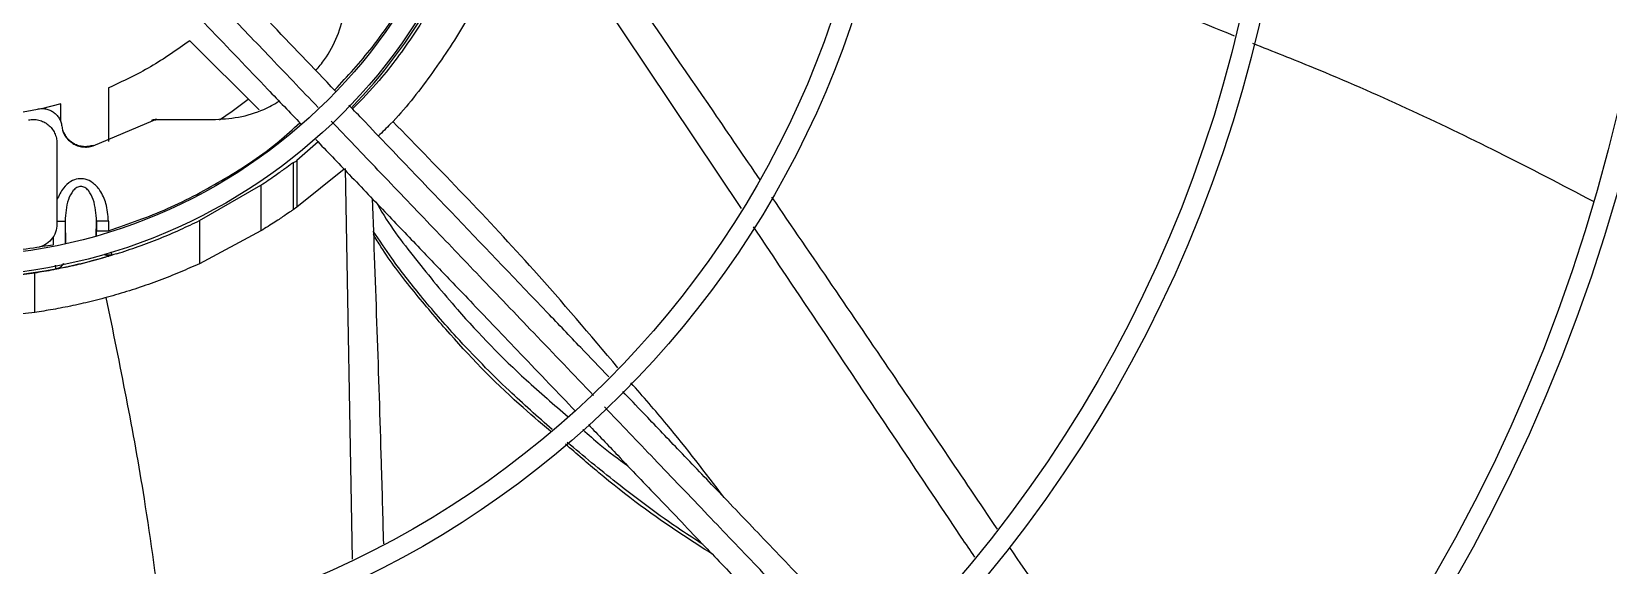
# Model space of a CAD drawing. Header units: inches. Extents: x 1229 to 1453, y -1023 to -720.
# Drawn here: x 1285.52 to 1293.32, y -989.65 to -987.01 of the extents above; entities that cross this region are included whole.
import ezdxf

# ---------------------------------------------------------------- set-up
doc = ezdxf.new("R2010")
doc.units = ezdxf.units.IN
doc.header["$MEASUREMENT"] = 0

msp = doc.modelspace()

# ---------------------------------------------------------------- linework, layer by layer
at = {"color": 18, "linetype": 'Continuous', "lineweight": 25, "true_color": 0x000000}
for p, q in [((1289.0279, -987.8862), (1287.9529, -986.2772)), ((1286.6417, -987.398), (1286.2989, -987.0552)), ((1285.898, -987.2889), (1285.898, -987.5534)), ((1285.6618, -987.3669), (1285.5666, -987.3921)), ((1285.6618, -987.4521), (1285.6618, -987.3669)), ((1285.8212, -987.5751), (1286.1177, -987.45)), ((1286.1096, -987.45), (1286.1177, -987.45)), ((1286.1358, -987.4457), (1286.1274, -987.4457)), ((1286.1358, -987.4457), (1286.4098, -987.4457)), ((1285.6421, -987.5626), (1285.6421, -987.9627)), ((1286.9336, -987.5558), (1286.828, -987.6486)), ((1285.8212, -987.5751), (1285.8209, -987.5732)), ((1286.8236, -987.6521), (1286.828, -987.6486)), ((1286.828, -987.6486), (1286.828, -987.8791)), ((1286.8102, -987.6583), (1286.8236, -987.6521)), ((1286.8102, -987.6583), (1286.8102, -987.8918)), ((1287.0633, -987.6915), (1286.828, -987.8791)), ((1287.1036, -989.6216), (1287.0692, -987.6869)), ((1286.3469, -987.9454), (1286.6507, -987.7705)), ((1286.6507, -987.7705), (1286.6507, -987.9965)), ((1286.828, -987.8791), (1286.8102, -987.8918)), ((1285.6421, -987.9481), (1285.6825, -987.9481)), ((1285.6825, -987.9481), (1285.6842, -988.0608)), ((1285.6825, -987.9481), (1285.6825, -988.0612)), ((1285.8368, -988.0221), (1285.8379, -987.9481)), ((1285.8379, -987.9481), (1285.8379, -987.9961)), ((1285.897, -987.9481), (1285.897, -987.9961)), ((1286.3469, -987.9454), (1286.3469, -988.1586)), ((1285.6234, -988.0264), (1285.6234, -988.0657)), ((1285.8379, -988.0178), (1285.8379, -987.9961)), ((1286.6507, -987.9965), (1286.3469, -988.1586)), ((1285.557, -988.0744), (1285.6234, -988.0657)), ((1285.9132, -988.1147), (1285.9125, -988.1152)), ((1285.6357, -988.1836), (1285.6374, -988.1841)), ((1285.532, -988.2053), (1285.3282, -988.2304)), ((1285.532, -988.3997), (1285.532, -988.2053)), ((1285.532, -988.3997), (1285.3282, -988.4219))]:
    msp.add_line(p, q, dxfattribs=at)
at = {"color": 18, "linetype": 'Continuous', "lineweight": 25, "true_color": 0x000000, "flags": 128}
msp.add_lwpolyline([(1286.4467, -987.4472), (1286.5088, -987.4036), (1286.5876, -987.3439)], dxfattribs=at)
at = {"color": 18, "linetype": 'Continuous', "lineweight": 25, "true_color": 0x000000}
for radius in [11.7126, 8.5704, 8.472, 6.6478, 6.5493, 4.7037, 4.6053, 2.745, 2.6465]:
    msp.add_circle((1285.1106, -985.4772), radius, dxfattribs=at)
for radius, start, end in [(10.2157, 314.3624, 43.03697), (2.7569, 316.15985, 343.7218), (2.7569, 262.29322, 280.98001), (12.9331, 283.26667, 346.73333), (9.8425, 316.0273, 341.93053)]:
    msp.add_arc((1285.1106, -985.4772), radius, start, end, dxfattribs=at)
for points, knots in [([(1287.3244, -983.525), (1287.386, -983.5982), (1287.5142, -983.7506), (1287.6768, -984.0065), (1287.8173, -984.2833), (1287.9274, -984.5738), (1288.0067, -984.874), (1288.0539, -985.181), (1288.0688, -985.4912), (1288.051, -985.8013), (1288.0008, -986.1078), (1287.9188, -986.4073), (1287.8057, -986.6965), (1287.6634, -986.9728), (1287.4911, -987.2307), (1287.3462, -987.4161), (1287.252, -987.5071), (1287.2322, -987.5263)], [0, 0, 0, 0, 0.065205, 0.135665, 0.206125, 0.276585, 0.347045, 0.417505, 0.487965, 0.558425, 0.628885, 0.699345, 0.769805, 0.840265, 0.910725, 0.981185, 1, 1, 1, 1]), ([(1287.1899, -983.6536), (1287.236, -983.7068), (1287.3444, -983.832), (1287.488, -984.0502), (1287.6228, -984.3018), (1287.7302, -984.5665), (1287.81, -984.8407), (1287.8611, -985.1216), (1287.8831, -985.4064), (1287.8757, -985.6919), (1287.8389, -985.9751), (1287.7733, -986.253), (1287.6793, -986.5227), (1287.5584, -986.7814), (1287.4106, -987.0256), (1287.2598, -987.2314), (1287.1493, -987.3465), (1287.1047, -987.3929)], [0, 0, 0, 0, 0.051393, 0.12075, 0.190107, 0.259464, 0.328821, 0.398178, 0.467535, 0.536892, 0.606249, 0.675606, 0.744963, 0.81432, 0.883677, 0.953034, 1, 1, 1, 1]), ([(1296.8201, -985.4772), (1296.8153, -985.7326), (1296.8057, -986.2436), (1296.7277, -987.0067), (1296.6035, -987.7632), (1296.4292, -988.51), (1296.2066, -989.2438), (1295.9365, -989.9614), (1295.6201, -990.6599), (1295.2586, -991.3361), (1294.8537, -991.9873), (1294.407, -992.6106), (1293.9206, -993.2033), (1293.3964, -993.763), (1292.8368, -994.2871), (1292.244, -994.7736), (1291.6207, -995.2202), (1290.9696, -995.6252), (1290.2933, -995.9866), (1289.5949, -996.3031), (1288.8772, -996.5732), (1288.1434, -996.7958), (1287.3967, -996.9699), (1286.6401, -997.0948), (1285.877, -997.17), (1285.1106, -997.1951), (1284.3442, -997.17), (1283.5811, -997.0948), (1282.8246, -996.9699), (1282.0778, -996.7958), (1281.344, -996.5732), (1280.6264, -996.3031), (1279.9279, -995.9866), (1279.2517, -995.6252), (1278.6005, -995.2202), (1277.9772, -994.7736), (1277.3845, -994.2871), (1276.8248, -993.763), (1276.3006, -993.2033), (1275.8142, -992.6106), (1275.3675, -991.9873), (1274.9626, -991.3361), (1274.6012, -990.6599), (1274.2847, -989.9614), (1274.0146, -989.2438), (1273.792, -988.51), (1273.6177, -987.7632), (1273.4936, -987.0067), (1273.4156, -986.2436), (1273.4059, -985.7326), (1273.4011, -985.4772)], [0, 0, 0, 0, 0.020833, 0.041667, 0.0625, 0.083333, 0.104167, 0.125, 0.145833, 0.166667, 0.1875, 0.208333, 0.229167, 0.25, 0.270833, 0.291667, 0.3125, 0.333333, 0.354167, 0.375, 0.395833, 0.416667, 0.4375, 0.458333, 0.479167, 0.5, 0.520833, 0.541667, 0.5625, 0.583333, 0.604167, 0.625, 0.645833, 0.666667, 0.6875, 0.708333, 0.729167, 0.75, 0.770833, 0.791667, 0.8125, 0.833333, 0.854167, 0.875, 0.895833, 0.916667, 0.9375, 0.958333, 0.979167, 1, 1, 1, 1]), ([(1295.4628, -985.4772), (1295.4575, -985.7283), (1295.447, -986.2307), (1295.3617, -986.9802), (1295.2261, -987.7218), (1295.0358, -988.4515), (1294.7933, -989.1654), (1294.4994, -989.8598), (1294.156, -990.5311), (1293.7639, -991.175), (1293.3289, -991.7913), (1293.0025, -992.1734), (1292.8394, -992.3644)], [0, 0, 0, 0, 0.1, 0.2, 0.3, 0.4, 0.5, 0.6, 0.7, 0.8, 0.9, 1, 1, 1, 1]), ([(1287.0199, -987.3042), (1286.9099, -987.1891), (1286.6949, -986.9641), (1286.3756, -986.63), (1286.1396, -986.3829), (1285.9825, -986.2185), (1285.9039, -986.1364), (1285.8198, -986.0484), (1285.7619, -985.9878), (1285.7295, -985.9538)], [0, 0, 0, 0, 0.2561024, 0.5005161, 0.7422668, 0.8046363, 0.8654965, 0.9247057, 1, 1, 1, 1]), ([(1286.9343, -987.3856), (1286.8514, -987.2988), (1286.6934, -987.1335), (1286.47, -986.8997), (1286.2731, -986.6936), (1286.1029, -986.5156), (1285.9569, -986.3628), (1285.8326, -986.2327), (1285.7338, -986.1293), (1285.6761, -986.0689), (1285.6532, -986.0449)], [0, 0, 0, 0, 0.19432, 0.370458, 0.523369, 0.655435, 0.768719, 0.865091, 0.946345, 1, 1, 1, 1]), ([(1285.5583, -986.1166), (1285.5829, -986.1423), (1285.6382, -986.2002), (1285.7241, -986.2901), (1285.8162, -986.3865), (1285.9091, -986.4837), (1286.0031, -986.5821), (1286.1638, -986.7503), (1286.3914, -986.9884), (1286.6416, -987.2502), (1286.7943, -987.41), (1286.8487, -987.4669)], [0, 0, 0, 0, 0.057144, 0.128521, 0.199602, 0.271053, 0.344335, 0.4181, 0.644545, 0.873365, 1, 1, 1, 1]), ([(1287.9941, -986.113), (1288.2935, -986.5438), (1288.6704, -987.0858), (1289.0419, -987.631), (1289.1182, -987.743)], [0, 0, 0, 0, 0.7945626, 1, 1, 1, 1]), ([(1287.0156, -987.2997), (1287.0791, -987.2306), (1287.216, -987.0816), (1287.3868, -986.8231), (1287.5352, -986.5393), (1287.6031, -986.3392), (1287.6367, -986.2403)], [0, 0, 0, 0, 0.226918, 0.489144, 0.747423, 1, 1, 1, 1]), ([(1291.4671, -987.0324), (1291.2868, -986.9586), (1290.7963, -986.758), (1290.2106, -986.5514), (1289.8021, -986.4321), (1289.7153, -986.4068)], [0, 0, 0, 0, 0.314017, 0.854271, 1, 1, 1, 1]), ([(1286.9222, -987.202), (1286.9375, -987.1844), (1286.9815, -987.1339), (1287.0312, -987.0337), (1287.0718, -986.9079), (1287.0767, -986.8202), (1287.0791, -986.7764)], [0, 0, 0, 0, 0.150096, 0.433398, 0.716699, 1, 1, 1, 1]), ([(1286.2989, -987.0552), (1286.2356, -987.1001), (1286.1088, -987.1898), (1285.9683, -987.2559), (1285.898, -987.2889)], [0, 0, 0, 0, 0.500001, 1, 1, 1, 1]), ([(1293.243, -987.8511), (1293.0864, -987.7692), (1292.6326, -987.5318), (1292.0695, -987.2719), (1291.6579, -987.1086), (1291.5581, -987.069)], [0, 0, 0, 0, 0.285163, 0.826613, 1, 1, 1, 1]), ([(1285.1771, -987.4385), (1285.2282, -987.4368), (1285.3526, -987.4327), (1285.4746, -987.4079), (1285.5466, -987.3933)], [0, 0, 0, 0, 0.41075, 1, 1, 1, 1]), ([(1285.5466, -987.3933), (1285.5533, -987.3921), (1285.5669, -987.3899), (1285.5876, -987.392), (1285.6074, -987.398), (1285.6254, -987.4082), (1285.6411, -987.4217), (1285.6534, -987.4383), (1285.6624, -987.457), (1285.6649, -987.4706), (1285.6661, -987.4774)], [0, 0, 0, 0, 0.124965, 0.249988, 0.374918, 0.499985, 0.624917, 0.749986, 0.87496, 1, 1, 1, 1]), ([(1286.4098, -987.4457), (1286.4535, -987.443), (1286.5409, -987.4377), (1286.6539, -987.4048), (1286.7165, -987.3687), (1286.7412, -987.3545)], [0, 0, 0, 0, 0.377263, 0.754525, 1, 1, 1, 1]), ([(1288.3719, -988.719), (1288.3256, -988.6705), (1288.2246, -988.5648), (1287.9742, -988.3028), (1287.6171, -987.9291), (1287.2896, -987.5864), (1287.1115, -987.4), (1287.0866, -987.374)], [0, 0, 0, 0, 0.108351, 0.23655, 0.585439, 0.942123, 1, 1, 1, 1]), ([(1285.501, -987.4467), (1285.5097, -987.4456), (1285.5269, -987.4433), (1285.553, -987.4472), (1285.5776, -987.4562), (1285.5996, -987.4706), (1285.6179, -987.4893), (1285.6316, -987.5117), (1285.6404, -987.5365), (1285.6416, -987.5539), (1285.6421, -987.5626)], [0, 0, 0, 0, 0.125001, 0.250001, 0.375001, 0.499999, 0.624999, 0.749999, 0.875, 1, 1, 1, 1]), ([(1285.6661, -987.4774), (1285.6677, -987.486), (1285.6709, -987.5032), (1285.6829, -987.527), (1285.6993, -987.5476), (1285.72, -987.564), (1285.7437, -987.5756), (1285.7694, -987.5814), (1285.7959, -987.5819), (1285.8128, -987.5774), (1285.8212, -987.5751)], [0, 0, 0, 0, 0.125205, 0.250384, 0.375498, 0.500533, 0.625477, 0.750352, 0.875181, 1, 1, 1, 1]), ([(1285.897, -987.9961), (1285.9956, -987.9617), (1286.1952, -987.892), (1286.477, -987.7402), (1286.696, -987.5965), (1286.8094, -987.4921), (1286.8431, -987.4611)], [0, 0, 0, 0, 0.285791, 0.578036, 0.874746, 1, 1, 1, 1]), ([(1286.1274, -987.4457), (1286.1243, -987.4459), (1286.1181, -987.4462), (1286.1125, -987.4487), (1286.1096, -987.45)], [0, 0, 0, 0, 0.500046, 1, 1, 1, 1]), ([(1286.1177, -987.45), (1286.1206, -987.4488), (1286.1264, -987.4462), (1286.1327, -987.4459), (1286.1358, -987.4457)], [0, 0, 0, 0, 0.499841, 1, 1, 1, 1]), ([(1288.2969, -988.8114), (1288.1981, -988.708), (1288.01, -988.5112), (1287.7405, -988.2292), (1287.4837, -987.9605), (1287.2393, -987.7047), (1287.0759, -987.5337), (1286.9987, -987.4529)], [0, 0, 0, 0, 0.228869, 0.435816, 0.623228, 0.822029, 1, 1, 1, 1]), ([(1288.417, -988.6735), (1288.2796, -988.5112), (1287.9238, -988.091), (1287.5394, -987.6966), (1287.3035, -987.4546)], [0, 0, 0, 0, 0.386296, 1, 1, 1, 1]), ([(1285.7154, -987.5577), (1285.7142, -987.557), (1285.7059, -987.5521), (1285.6936, -987.5392), (1285.6795, -987.5201), (1285.6738, -987.5058), (1285.671, -987.4988)], [0, 0, 0, 0, 0.056307, 0.380783, 0.697077, 1, 1, 1, 1]), ([(1285.6713, -987.4994), (1285.6713, -987.4996), (1285.6733, -987.5081), (1285.6821, -987.5239), (1285.6983, -987.5453), (1285.7201, -987.5626), (1285.7452, -987.5743), (1285.7716, -987.5798), (1285.7974, -987.5796), (1285.8133, -987.5753), (1285.8209, -987.5732)], [0, 0, 0, 0, 0.002807, 0.141503, 0.287574, 0.437586, 0.587502, 0.733298, 0.871597, 1, 1, 1, 1]), ([(1285.8211, -987.5737), (1285.8071, -987.5768), (1285.7854, -987.5816), (1285.7553, -987.5769), (1285.7336, -987.5697), (1285.7211, -987.5615), (1285.7154, -987.5577)], [0, 0, 0, 0, 0.384924, 0.596388, 0.815681, 1, 1, 1, 1]), ([(1286.922, -987.5436), (1286.9774, -987.6016), (1287.0954, -987.7251), (1287.2709, -987.9088), (1287.4417, -988.0875), (1287.5828, -988.2351), (1287.7034, -988.3614), (1287.8152, -988.4784), (1287.9412, -988.6102), (1288.0729, -988.748), (1288.1627, -988.842), (1288.2055, -988.8867)], [0, 0, 0, 0, 0.129135, 0.275255, 0.409584, 0.527882, 0.605044, 0.691581, 0.789421, 0.899807, 1, 1, 1, 1]), ([(1286.6507, -987.7705), (1286.6753, -987.7538), (1286.722, -987.7222), (1286.7711, -987.6866), (1286.8022, -987.6636), (1286.8076, -987.6601), (1286.8102, -987.6583)], [0, 0, 0, 0, 0.289967, 0.549999, 0.782911, 1, 1, 1, 1]), ([(1285.897, -987.9481), (1285.8947, -987.9185), (1285.8906, -987.865), (1285.8606, -987.7993), (1285.8234, -987.7581), (1285.7843, -987.7387), (1285.7455, -987.7367), (1285.7066, -987.7516), (1285.6678, -987.7869), (1285.6515, -987.8219), (1285.6421, -987.8422)], [0, 0, 0, 0, 0.20049, 0.362853, 0.481729, 0.572284, 0.65247, 0.738948, 0.849163, 1, 1, 1, 1]), ([(1285.8379, -987.9481), (1285.8356, -987.9119), (1285.8322, -987.8589), (1285.8053, -987.8031), (1285.7844, -987.7832), (1285.7707, -987.7771), (1285.7602, -987.7756), (1285.7497, -987.7771), (1285.7361, -987.7832), (1285.7152, -987.8031), (1285.6883, -987.8589), (1285.6848, -987.9119), (1285.6825, -987.9481)], [0, 0, 0, 0, 0.268252, 0.392862, 0.448855, 0.475305, 0.5, 0.524695, 0.551145, 0.607139, 0.731747, 1, 1, 1, 1]), ([(1287.2016, -987.8362), (1287.2173, -988.272), (1287.238, -988.8419), (1287.2533, -989.4115), (1287.2569, -989.5455)], [0, 0, 0, 0, 0.764752, 1, 1, 1, 1]), ([(1287.2264, -987.8622), (1287.2274, -987.864), (1287.2804, -987.9617), (1287.4149, -988.1363), (1287.6548, -988.4294), (1287.9076, -988.6906), (1288.101, -988.8562), (1288.171, -988.9162)], [0, 0, 0, 0, 0.004362, 0.233888, 0.462783, 0.805497, 1, 1, 1, 1]), ([(1289.177, -987.8292), (1289.3761, -988.1203), (1289.7504, -988.6673), (1290.1199, -989.2161), (1290.2928, -989.4729)], [0, 0, 0, 0, 0.532089, 1, 1, 1, 1]), ([(1285.897, -987.9481), (1285.8896, -987.9481), (1285.8783, -987.9481), (1285.8647, -987.9481), (1285.8553, -987.9481), (1285.8477, -987.9481), (1285.8402, -987.9481), (1285.8388, -987.9481), (1285.8379, -987.9481)], [0, 0, 0, 0, 0.239704, 0.368513, 0.500007, 0.631495, 0.760305, 1, 1, 1, 1]), ([(1285.9374, -988.1097), (1285.9734, -988.098), (1286.0463, -988.0742), (1286.1523, -988.0334), (1286.2548, -987.9898), (1286.3161, -987.9602), (1286.3469, -987.9454)], [0, 0, 0, 0, 0.242302, 0.490985, 0.744692, 1, 1, 1, 1]), ([(1286.8102, -987.8918), (1286.8075, -987.8936), (1286.8021, -987.8975), (1286.7706, -987.9193), (1286.7215, -987.9523), (1286.675, -987.9813), (1286.6507, -987.9965)], [0, 0, 0, 0, 0.221668, 0.457487, 0.716363, 1, 1, 1, 1]), ([(1285.6421, -987.9627), (1285.6407, -987.9766), (1285.6379, -988.0043), (1285.6158, -988.0405), (1285.5837, -988.0682), (1285.5568, -988.0756), (1285.5434, -988.0792)], [0, 0, 0, 0, 0.250001, 0.499999, 0.750001, 1, 1, 1, 1]), ([(1285.8379, -987.9961), (1285.8389, -987.9961), (1285.8409, -987.9961), (1285.8547, -987.9961), (1285.874, -987.9961), (1285.8893, -987.9961), (1285.897, -987.9961)], [0, 0, 0, 0, 0.25, 0.500002, 0.750002, 1, 1, 1, 1]), ([(1288.0921, -988.98), (1288.0203, -988.9163), (1287.8559, -988.7703), (1287.6392, -988.5488), (1287.4476, -988.3284), (1287.3102, -988.1529), (1287.2369, -988.0424), (1287.207, -987.9973)], [0, 0, 0, 0, 0.216618, 0.49599, 0.699866, 0.877435, 1, 1, 1, 1]), ([(1288.0833, -988.9871), (1288.0313, -988.9431), (1287.8467, -988.7872), (1287.6193, -988.5502), (1287.3973, -988.2853), (1287.2771, -988.1291), (1287.2199, -988.0348), (1287.2076, -988.0145)], [0, 0, 0, 0, 0.155108, 0.550215, 0.747896, 0.945654, 1, 1, 1, 1]), ([(1290.1819, -989.6109), (1290.1598, -989.5779), (1289.7955, -989.0342), (1289.4308, -988.4887), (1289.0883, -987.9764)], [0, 0, 0, 0, 0.060733, 1, 1, 1, 1]), ([(1285.5434, -988.0792), (1285.4476, -988.0919), (1285.256, -988.1172), (1284.9758, -988.1177), (1284.7947, -988.0939), (1284.7094, -988.0827)], [0, 0, 0, 0, 0.3459696, 0.6919397, 1, 1, 1, 1]), ([(1285.9374, -988.1097), (1285.9009, -988.1207), (1285.829, -988.1424), (1285.7237, -988.1684), (1285.623, -988.1899), (1285.5626, -988.2001), (1285.532, -988.2053)], [0, 0, 0, 0, 0.256872, 0.506932, 0.750543, 1, 1, 1, 1]), ([(1285.6374, -988.1841), (1285.6399, -988.1839), (1285.6445, -988.1834), (1285.6721, -988.1782), (1285.6979, -988.1729), (1285.7177, -988.1686), (1285.7388, -988.1638), (1285.7611, -988.1585), (1285.7844, -988.1527), (1285.8194, -988.1436), (1285.863, -988.1313), (1285.9024, -988.1191), (1285.9091, -988.1165), (1285.9125, -988.1152)], [0, 0, 0, 0, 0.144073, 0.257023, 0.30375, 0.348939, 0.392293, 0.436125, 0.485162, 0.53679, 0.667579, 0.831441, 1, 1, 1, 1]), ([(1285.8737, -988.1136), (1285.878, -988.115), (1285.8867, -988.1178), (1285.9, -988.1182), (1285.9085, -988.1162), (1285.9125, -988.1152)], [0, 0, 0, 0, 0.343996, 0.685475, 1, 1, 1, 1]), ([(1285.9132, -988.1147), (1285.9091, -988.1157), (1285.9007, -988.1176), (1285.8876, -988.1173), (1285.8792, -988.1146), (1285.8752, -988.1133)], [0, 0, 0, 0, 0.32109, 0.669735, 1, 1, 1, 1]), ([(1285.9132, -988.1147), (1285.9131, -988.1133), (1285.9131, -988.1116), (1285.9119, -988.1023), (1285.9116, -988.1003)], [0, 0, 0, 0, 0.788272, 1, 1, 1, 1]), ([(1286.3469, -988.1586), (1286.3158, -988.1726), (1286.2537, -988.2006), (1286.1499, -988.2417), (1286.0423, -988.2799), (1285.9331, -988.3138), (1285.8251, -988.3429), (1285.7208, -988.3668), (1285.6214, -988.3861), (1285.5617, -988.3952), (1285.532, -988.3997)], [0, 0, 0, 0, 0.132114, 0.26342, 0.392324, 0.518204, 0.641214, 0.76198, 0.881318, 1, 1, 1, 1]), ([(1285.6335, -988.1654), (1285.6339, -988.1688), (1285.6352, -988.1812), (1285.6355, -988.1826), (1285.6357, -988.1836)], [0, 0, 0, 0, 0.272216, 1, 1, 1, 1]), ([(1285.6374, -988.1841), (1285.6437, -988.1822), (1285.6566, -988.1782), (1285.6701, -988.1676), (1285.6746, -988.1588), (1285.6758, -988.1563)], [0, 0, 0, 0, 0.400604, 0.826232, 1, 1, 1, 1]), ([(1286.164, -989.9536), (1286.1362, -989.7428), (1286.064, -989.1969), (1285.9539, -988.6574), (1285.8863, -988.3262)], [0, 0, 0, 0, 0.386253, 1, 1, 1, 1]), ([(1289.7164, -990.1259), (1289.6712, -990.0786), (1289.5554, -989.9575), (1289.3573, -989.7501), (1289.1318, -989.5141), (1288.9129, -989.2851), (1288.7199, -989.0831), (1288.5655, -988.9215), (1288.4749, -988.8268), (1288.4409, -988.7911)], [0, 0, 0, 0, 0.106778, 0.27357, 0.467156, 0.637764, 0.788021, 0.920206, 1, 1, 1, 1]), ([(1288.9425, -989.316), (1288.8497, -989.1939), (1288.7021, -988.9997), (1288.5412, -988.8164), (1288.4815, -988.7483)], [0, 0, 0, 0, 0.628598, 1, 1, 1, 1]), ([(1289.639, -990.2159), (1289.5469, -990.1195), (1289.3688, -989.9331), (1289.1096, -989.6619), (1288.8541, -989.3945), (1288.603, -989.1318), (1288.4325, -988.9533), (1288.3506, -988.8676)], [0, 0, 0, 0, 0.215401, 0.416422, 0.604342, 0.810085, 1, 1, 1, 1]), ([(1288.271, -988.9553), (1288.3194, -989.0059), (1288.4353, -989.1272), (1288.6274, -989.3282), (1288.8342, -989.5446), (1289.0427, -989.7628), (1289.2507, -989.9805), (1289.421, -990.1587), (1289.5219, -990.2643), (1289.5472, -990.2908)], [0, 0, 0, 0, 0.113219, 0.271447, 0.450247, 0.598735, 0.761491, 0.940154, 1, 1, 1, 1]), ([(1288.8822, -989.5948), (1288.835, -989.565), (1288.6405, -989.4418), (1288.3972, -989.2611), (1288.2123, -989.0991), (1288.1578, -989.0514)], [0, 0, 0, 0, 0.184186, 0.759427, 1, 1, 1, 1]), ([(1288.8381, -989.5487), (1288.8014, -989.5249), (1288.6533, -989.429), (1288.4284, -989.2613), (1288.2467, -989.1104), (1288.1666, -989.0439)], [0, 0, 0, 0, 0.1556833, 0.627695, 1, 1, 1, 1]), ([(1288.2429, -988.9792), (1288.2713, -989.0047), (1288.3418, -989.0682), (1288.4186, -989.1243), (1288.4645, -989.1578)], [0, 0, 0, 0, 0.40328, 1, 1, 1, 1]), ([(1290.3538, -989.5631), (1290.4519, -989.7083), (1290.8055, -990.2316), (1291.1554, -990.7554), (1291.4083, -991.1338)], [0, 0, 0, 0, 0.277328, 1, 1, 1, 1])]:
    msp.add_open_spline(points, degree=3, knots=knots, dxfattribs=at)

doc.saveas('drawing.dxf')
